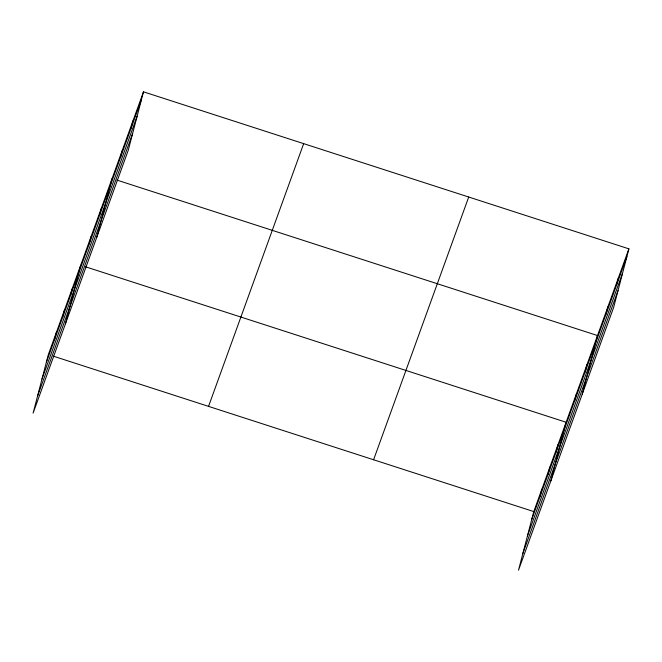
<?xml version="1.0" encoding="UTF-8"?>
<svg xmlns="http://www.w3.org/2000/svg" width="662" height="662" viewBox="0 0 662 662"><rect width="100%" height="100%" fill="white"/><g stroke="black" fill="none" stroke-linecap="round" stroke-linejoin="round"><path stroke-width="0.99" d="M54.441 339.929L56.444 332.225M62.526 317.595L64.528 309.899M70.611 295.26L72.621 287.565M65.439 323.826L80.706 265.23M89.163 244.03L91.166 236.334M99.623 215.133L101.634 207.429M96.834 237.12L112.093 178.525M120.55 157.324L122.553 149.629M131.018 128.428L133.021 120.724M143.48 91.828L128.221 150.415L33.1 413.154L48.359 354.559L143.48 91.828L628.9 248.846L613.641 307.441L518.52 570.172L533.779 511.585L628.9 248.846M539.861 496.947L541.864 489.251M547.946 474.621L549.948 466.917M556.03 452.287L558.033 444.583M550.858 480.844L566.118 422.257L85.555 266.803M574.575 401.056L576.585 393.352M585.043 372.152L587.045 364.456M582.246 394.138L597.513 335.551L116.951 180.097M605.97 314.351L607.973 306.647M616.43 285.446L618.44 277.75M46.357 362.263L141.478 99.523M41.979 379.053L137.1 116.322M37.477 396.356L132.599 133.625M208.547 406.377L303.668 143.646M373.591 459.767L468.713 197.028M531.776 519.281L626.897 256.55M527.399 536.079L622.52 273.34M522.889 553.382L618.01 290.643M53.217 356.131L533.779 511.585"/></g></svg>
